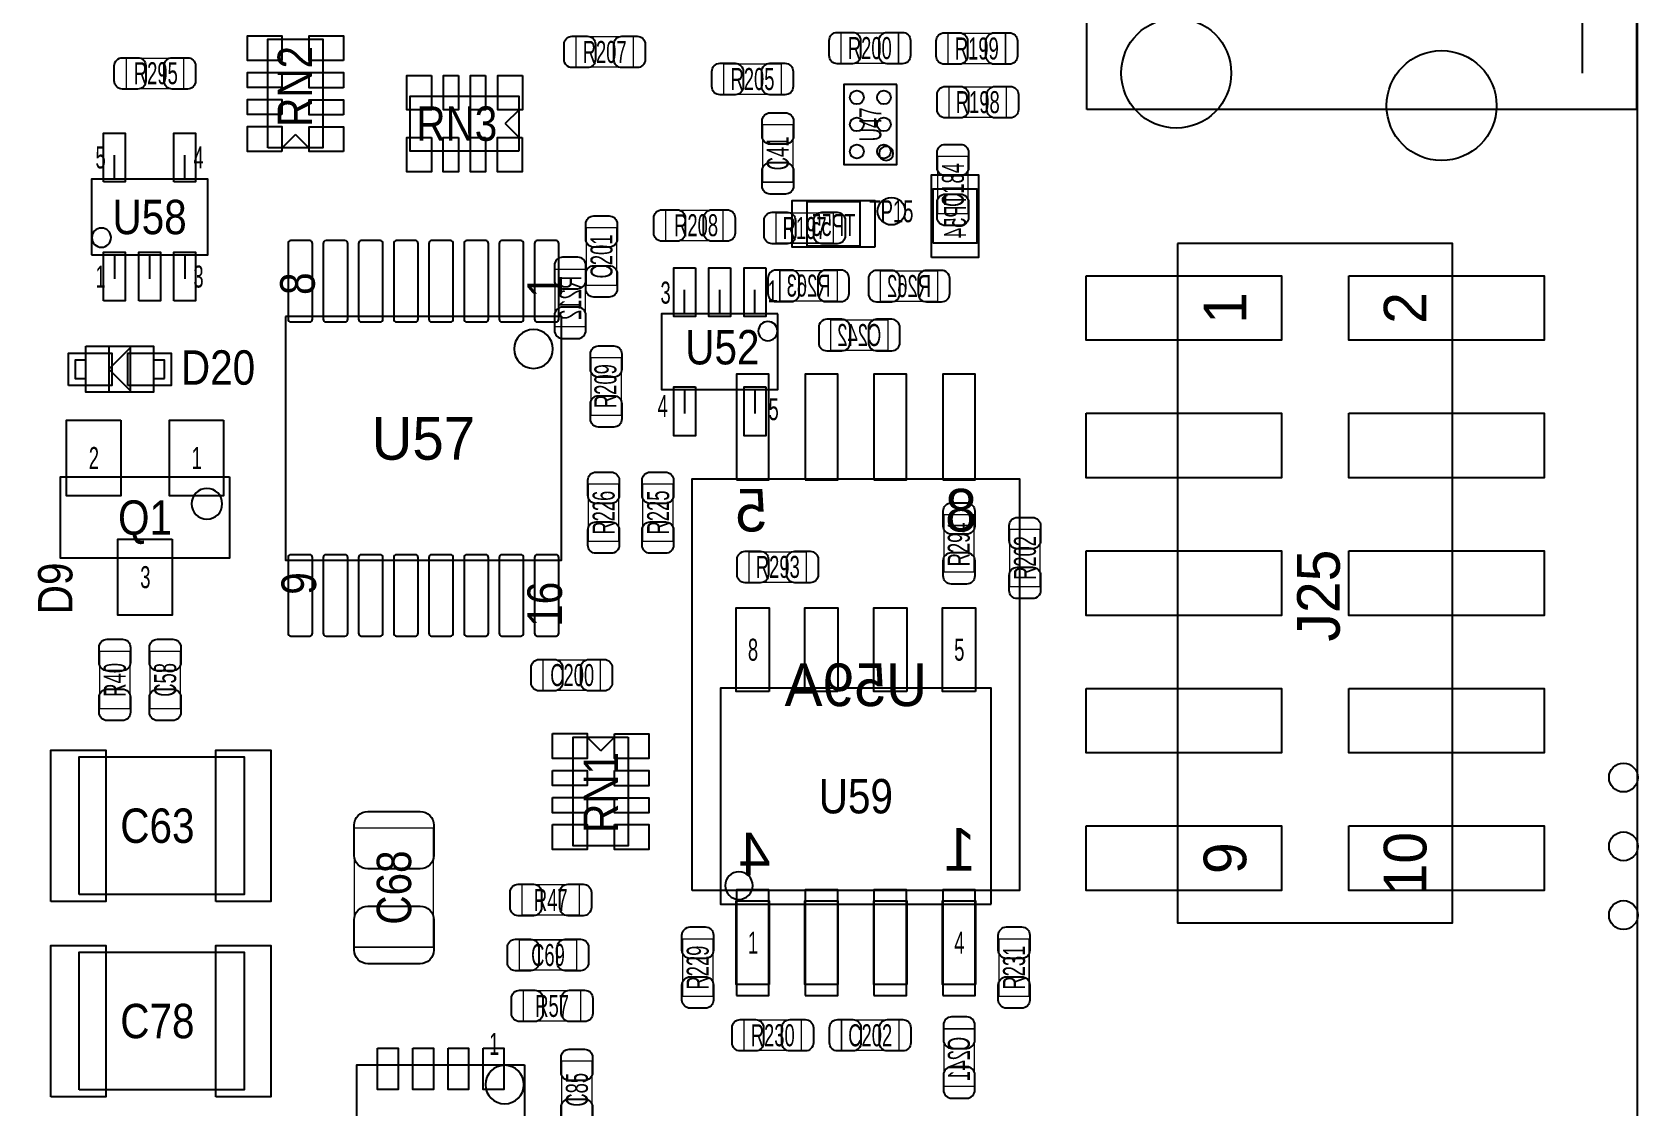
# Model space of a CAD drawing. Extents: x -31 to 174, y -12 to 124.
# Drawn here: x 120.98 to 150.63, y 45.13 to 64.97 of the extents above; entities that cross this region are included whole.
import ezdxf
from ezdxf.enums import TextEntityAlignment as Align

# ---------------------------------------------------------------- set-up
doc = ezdxf.new("R2010")
doc.units = 0
for name, color, linetype in [('BG_OUTLINE', 3, 'CONTINUOUS'), ('PG_ASSEMBLY_BOTTOM', 140, 'CONTINUOUS'), ('PG_ASSEMBLY_TOP', 140, 'CONTINUOUS'), ('PIN_BOTTOM', 2, 'CONTINUOUS'), ('PIN_TOP', 160, 'CONTINUOUS'), ('RD_ASSEMBLY_BOTTOM', 140, 'CONTINUOUS'), ('RD_ASSEMBLY_TOP', 140, 'CONTINUOUS')]:
    doc.layers.add(name, color=color, linetype=linetype)

msp = doc.modelspace()

# ---------------------------------------------------------------- linework, layer by layer
at = {"layer": 'BG_OUTLINE'}
msp.add_lwpolyline([(0, 0), (0, 46.233588), (5.526532, 46.233588, 0.413393), (6.522212, 47.232062), (6.522212, 48.731932, 0.414214), (5.522214, 49.73193), (0, 49.73193), (0, 74.98207), (5.522214, 74.98207, 0.414214), (6.522212, 75.982068), (6.522212, 77.481938, 0.413393), (5.526532, 78.480412), (0, 78.480412), (0, 89.662), (150.622, 89.662), (150.622, 0)], format="xyb", close=True, dxfattribs=at)
at = {"layer": 'PG_ASSEMBLY_BOTTOM'}
for points in [[(137.59053, 60.81141), (137.59053, 62.33541), (138.45413, 62.33541), (138.45413, 60.81141), (137.59053, 60.81141)], [(136.54024, 61.00064), (135.01624, 61.00064), (135.01624, 61.86424), (136.54024, 61.86424), (136.54024, 61.00064)], [(133.166358, 49.119028), (133.166358, 56.719216), (139.21613, 56.719216), (139.21613, 49.119028), (133.166358, 49.119028)]]:
    msp.add_lwpolyline(points, dxfattribs=at)
at = {"layer": 'PG_ASSEMBLY_BOTTOM', "const_width": 0.024892}
for points in [[(130.635502, 59.533282), (131.195318, 59.533282), (131.195318, 60.593478), (130.635502, 60.593478), (130.635502, 59.533282)], [(135.847328, 60.005722), (135.847328, 60.565538), (134.787132, 60.565538), (134.787132, 60.005722), (135.847328, 60.005722)], [(136.643872, 60.561728), (136.643872, 60.001912), (137.704068, 60.001912), (137.704068, 60.561728), (136.643872, 60.561728)], [(136.784588, 59.097672), (136.784588, 59.657488), (135.724392, 59.657488), (135.724392, 59.097672), (136.784588, 59.097672)], [(138.379708, 46.566328), (137.819892, 46.566328), (137.819892, 45.506132), (138.379708, 45.506132), (138.379708, 46.566328)]]:
    msp.add_lwpolyline(points, dxfattribs=at)
at = {"layer": 'PG_ASSEMBLY_TOP'}
for points in [[(140.458698, 63.53937), (140.458698, 79.389478), (150.608792, 79.389478), (150.608792, 63.53937)], [(121.8438, 49.0474), (121.8438, 51.5874), (124.8918, 51.5874), (124.8918, 49.0474)], [(121.8438, 45.4406), (121.8438, 47.9806), (124.8918, 47.9806), (124.8918, 45.4406)]]:
    msp.add_lwpolyline(points, close=True, dxfattribs=at)
for points in [[(149.608794, 64.214502), (149.608794, 78.714346)], [(125.33376, 62.83198), (125.33376, 64.83858), (126.34976, 64.83858), (126.34976, 62.83198), (125.33376, 62.83198)], [(129.96545, 62.77356), (127.95885, 62.77356), (127.95885, 63.78956), (129.96545, 63.78956), (129.96545, 62.77356)], [(136.948926, 64.006222), (135.968994, 64.006222), (135.968994, 62.526418), (136.948926, 62.526418), (136.948926, 64.006222)], [(129.71653, 63.28156), (129.97053, 63.53556)], [(129.71653, 63.28156), (129.97053, 63.02756)], [(125.84176, 63.0809), (125.58776, 62.8269)], [(125.84176, 63.0809), (126.09576, 62.8269)], [(122.49658, 62.2427), (122.49658, 62.6999)], [(123.79706, 62.2427), (123.79706, 62.6999)], [(122.071638, 60.856876), (124.221748, 60.856876), (124.221748, 62.256924), (122.071638, 62.256924), (122.071638, 60.856876)], [(122.49658, 60.8711), (122.49658, 60.4139)], [(123.14682, 60.8711), (123.14682, 60.4139)], [(123.79706, 60.8711), (123.79706, 60.4139)], [(142.131796, 61.07049), (142.131796, 48.52289), (147.211796, 48.52289), (147.211796, 61.07049), (142.131796, 61.07049)], [(133.02742, 59.75477), (133.02742, 60.21197)], [(133.67766, 59.75477), (133.67766, 60.21197)], [(134.3279, 59.75477), (134.3279, 60.21197)], [(125.655832, 59.719972), (125.655832, 55.220108), (130.755644, 55.220108), (130.755644, 59.719972), (125.655832, 59.719972)], [(134.752842, 59.768994), (132.602732, 59.768994), (132.602732, 58.368946), (134.752842, 58.368946), (134.752842, 59.768994)], [(121.971816, 59.170062), (123.222004, 59.170062), (123.222004, 58.320178), (121.971816, 58.320178), (121.971816, 59.170062)], [(122.796808, 59.14517), (122.397012, 58.74512), (122.796808, 58.34507), (122.796808, 59.14517)], [(122.397012, 59.14517), (122.397012, 58.34507)], [(121.971816, 58.575194), (121.971816, 58.915046), (121.771918, 58.915046), (121.771918, 58.575194), (121.971816, 58.575194)], [(123.421902, 58.575194), (123.421902, 58.915046), (123.222004, 58.915046), (123.222004, 58.575194), (123.421902, 58.575194)], [(133.02742, 58.38317), (133.02742, 57.92597)], [(134.3279, 58.38317), (134.3279, 57.92597)], [(124.623068, 56.757062), (124.623068, 55.256938), (121.502932, 55.256938), (121.502932, 56.757062), (124.623068, 56.757062)], [(138.693144, 48.86833), (138.693144, 52.85613), (133.689344, 52.85613), (133.689344, 48.86833), (138.693144, 48.86833)], [(131.98856, 51.94935), (131.98856, 49.94275), (130.97256, 49.94275), (130.97256, 51.94935), (131.98856, 51.94935)], [(131.48056, 51.70043), (131.22656, 51.95443)], [(131.48056, 51.70043), (131.73456, 51.95443)], [(130.0734, 45.904404), (130.0734, 42.805604), (126.9746, 42.805604), (126.9746, 45.904404), (130.0734, 45.904404)]]:
    msp.add_lwpolyline(points, dxfattribs=at)
at = {"layer": 'PG_ASSEMBLY_TOP', "const_width": 0.024892}
for points in [[(136.978898, 64.955928), (136.978898, 64.396112), (135.918702, 64.396112), (135.918702, 64.955928), (136.978898, 64.955928)], [(137.894822, 64.388492), (137.894822, 64.948308), (138.955018, 64.948308), (138.955018, 64.388492), (137.894822, 64.388492)], [(131.021582, 64.324992), (131.021582, 64.884808), (132.081778, 64.884808), (132.081778, 64.324992), (131.021582, 64.324992)], [(123.775978, 64.488568), (123.775978, 63.928752), (122.715782, 63.928752), (122.715782, 64.488568), (123.775978, 64.488568)], [(133.752082, 63.824612), (133.752082, 64.384428), (134.812278, 64.384428), (134.812278, 63.824612), (133.752082, 63.824612)], [(137.912602, 63.397892), (137.912602, 63.957708), (138.972798, 63.957708), (138.972798, 63.397892), (137.912602, 63.397892)], [(135.029448, 62.200282), (134.469632, 62.200282), (134.469632, 63.260478), (135.029448, 63.260478), (135.029448, 62.200282)], [(137.702798, 62.678818), (138.262614, 62.678818), (138.262614, 61.618622), (137.702798, 61.618622), (137.702798, 62.678818)], [(133.740398, 61.679328), (133.740398, 61.119512), (132.680202, 61.119512), (132.680202, 61.679328), (133.740398, 61.679328)], [(135.774938, 61.633608), (135.774938, 61.073792), (134.714742, 61.073792), (134.714742, 61.633608), (135.774938, 61.633608)], [(131.213352, 61.358018), (131.773168, 61.358018), (131.773168, 60.297822), (131.213352, 60.297822), (131.213352, 61.358018)], [(131.298442, 58.957718), (131.858258, 58.957718), (131.858258, 57.897522), (131.298442, 57.897522), (131.298442, 58.957718)], [(131.812538, 55.567072), (131.252722, 55.567072), (131.252722, 56.627268), (131.812538, 56.627268), (131.812538, 55.567072)], [(132.813298, 55.567072), (132.253482, 55.567072), (132.253482, 56.627268), (132.813298, 56.627268), (132.813298, 55.567072)], [(138.376152, 54.999382), (137.816336, 54.999382), (137.816336, 56.059578), (138.376152, 56.059578), (138.376152, 54.999382)], [(139.593828, 54.730142), (139.034012, 54.730142), (139.034012, 55.790338), (139.593828, 55.790338), (139.593828, 54.730142)], [(134.21614, 54.813962), (134.21614, 55.373778), (135.276336, 55.373778), (135.276336, 54.813962), (134.21614, 54.813962)], [(122.224292, 53.539898), (122.784108, 53.539898), (122.784108, 52.479702), (122.224292, 52.479702), (122.224292, 53.539898)], [(123.15444, 53.539898), (123.714256, 53.539898), (123.714256, 52.479702), (123.15444, 52.479702), (123.15444, 53.539898)], [(130.413252, 52.816252), (130.413252, 53.376068), (131.473448, 53.376068), (131.473448, 52.816252), (130.413252, 52.816252)], [(128.390396, 48.074326), (126.930404, 48.074326), (126.930404, 50.274474), (128.390396, 50.274474), (128.390396, 48.074326)], [(131.086098, 49.225708), (131.086098, 48.665892), (130.025902, 48.665892), (130.025902, 49.225708), (131.086098, 49.225708)], [(129.975102, 47.649892), (129.975102, 48.209708), (131.035298, 48.209708), (131.035298, 47.649892), (129.975102, 47.649892)], [(133.550152, 47.167038), (132.990336, 47.167038), (132.990336, 48.227234), (133.550152, 48.227234), (133.550152, 47.167038)], [(139.392152, 47.167038), (138.832336, 47.167038), (138.832336, 48.227234), (139.392152, 48.227234), (139.392152, 47.167038)], [(130.051302, 46.710092), (130.051302, 47.269908), (131.111498, 47.269908), (131.111498, 46.710092), (130.051302, 46.710092)], [(135.18642, 46.727618), (135.18642, 46.167802), (134.126224, 46.167802), (134.126224, 46.727618), (135.18642, 46.727618)], [(135.926068, 46.167294), (135.926068, 46.72711), (136.986264, 46.72711), (136.986264, 46.167294), (135.926068, 46.167294)], [(130.758692, 45.970698), (131.318508, 45.970698), (131.318508, 44.910502), (130.758692, 44.910502), (130.758692, 45.970698)]]:
    msp.add_lwpolyline(points, dxfattribs=at)
at = {"layer": 'PG_ASSEMBLY_TOP'}
for points in [[(136.882124, 62.73038, 1), (136.619996, 62.73038, 1)], [(124.489972, 56.261, 1), (123.922028, 56.261, 1)]]:
    msp.add_lwpolyline(points, format="xyb", close=True, dxfattribs=at)
for points in [[(122.43562, 61.1759, 1), (122.08002, 61.1759, 1), (122.43562, 61.1759)], [(134.74446, 59.44997, 1), (134.38886, 59.44997, 1), (134.74446, 59.44997)], [(130.596894, 59.12104, 1), (129.878582, 59.12104, 1), (130.596894, 59.12104)], [(134.286244, 49.21123, 1), (133.778244, 49.21123, 1), (134.286244, 49.21123)], [(130.0607, 45.53712, 1), (129.3495, 45.53712, 1), (130.0607, 45.53712)]]:
    msp.add_lwpolyline(points, format="xyb", dxfattribs=at)
at = {"layer": 'PIN_BOTTOM'}
for points in [[(137.61593, 61.07811), (138.42873, 61.07811), (138.42873, 62.06871), (137.61593, 62.06871)], [(136.27354, 61.02604), (136.27354, 61.83884), (135.28294, 61.83884), (135.28294, 61.02604)], [(133.98627, 56.706135), (134.586218, 56.706135), (134.586218, 58.656093), (133.98627, 58.656093)], [(135.25627, 56.706135), (135.856218, 56.706135), (135.856218, 58.656093), (135.25627, 58.656093)], [(136.52627, 56.706135), (137.126218, 56.706135), (137.126218, 58.656093), (136.52627, 58.656093)], [(137.79627, 56.706135), (138.396218, 56.706135), (138.396218, 58.656093), (137.79627, 58.656093)], [(133.98627, 47.182151), (134.586218, 47.182151), (134.586218, 49.132109), (133.98627, 49.132109)], [(135.25627, 47.182151), (135.856218, 47.182151), (135.856218, 49.132109), (135.25627, 49.132109)], [(136.52627, 47.182151), (137.126218, 47.182151), (137.126218, 49.132109), (136.52627, 49.132109)], [(137.79627, 47.182151), (138.396218, 47.182151), (138.396218, 49.132109), (137.79627, 49.132109)]]:
    msp.add_lwpolyline(points, close=True, dxfattribs=at)
for points in [[(130.625342, 60.663328), (130.625342, 60.38342, 0.414846), (130.775456, 60.233306), (131.055364, 60.233306, 0.414846), (131.205478, 60.38342), (131.205478, 60.663328, 0.414846), (131.055364, 60.813442), (130.775456, 60.813442, 0.414846)], [(134.717282, 59.995562), (134.99719, 59.995562, 0.414846), (135.147304, 60.145676), (135.147304, 60.425584, 0.414846), (134.99719, 60.575698), (134.717282, 60.575698, 0.414846), (134.567168, 60.425584), (134.567168, 60.145676, 0.414846)], [(135.917178, 60.575698), (135.63727, 60.575698, 0.414846), (135.487156, 60.425584), (135.487156, 60.145676, 0.414846), (135.63727, 59.995562), (135.917178, 59.995562, 0.414846), (136.067292, 60.145676), (136.067292, 60.425584, 0.414846)], [(136.574022, 59.991752), (136.85393, 59.991752, 0.414846), (137.004044, 60.141866), (137.004044, 60.421774, 0.414846), (136.85393, 60.571888), (136.574022, 60.571888, 0.414846), (136.423908, 60.421774), (136.423908, 60.141866, 0.414846)], [(137.773918, 60.571888), (137.49401, 60.571888, 0.414846), (137.343896, 60.421774), (137.343896, 60.141866, 0.414846), (137.49401, 59.991752), (137.773918, 59.991752, 0.414846), (137.924032, 60.141866), (137.924032, 60.421774, 0.414846)], [(131.205478, 59.463432), (131.205478, 59.74334, 0.414846), (131.055364, 59.893454), (130.775456, 59.893454, 0.414846), (130.625342, 59.74334), (130.625342, 59.463432, 0.414846), (130.775456, 59.313318), (131.055364, 59.313318, 0.414846)], [(135.654542, 59.087512), (135.93445, 59.087512, 0.414846), (136.084564, 59.237626), (136.084564, 59.517534, 0.414846), (135.93445, 59.667648), (135.654542, 59.667648, 0.414846), (135.504428, 59.517534), (135.504428, 59.237626, 0.414846)], [(136.854438, 59.667648), (136.57453, 59.667648, 0.414846), (136.424416, 59.517534), (136.424416, 59.237626, 0.414846), (136.57453, 59.087512), (136.854438, 59.087512, 0.414846), (137.004552, 59.237626), (137.004552, 59.517534, 0.414846)], [(137.809732, 46.636178), (137.809732, 46.35627, 0.414846), (137.959846, 46.206156), (138.239754, 46.206156, 0.414846), (138.389868, 46.35627), (138.389868, 46.636178, 0.414846), (138.239754, 46.786292), (137.959846, 46.786292, 0.414846)], [(138.389868, 45.436282), (138.389868, 45.71619, 0.414846), (138.239754, 45.866304), (137.959846, 45.866304, 0.414846), (137.809732, 45.71619), (137.809732, 45.436282, 0.414846), (137.959846, 45.286168), (138.239754, 45.286168, 0.414846)]]:
    msp.add_lwpolyline(points, format="xyb", close=True, dxfattribs=at)
for centre, radius in [((142.108682, 64.214502), 1.016), ((147.00885, 63.6143), 1.016), ((150.368, 51.2064), 0.2667), ((150.368, 49.9364), 0.2667), ((150.368, 48.6664), 0.2667)]:
    msp.add_circle(centre, radius, dxfattribs=at)
at = {"layer": 'PIN_TOP'}
for points in [[(135.848852, 64.966088), (136.12876, 64.966088, -0.414846), (136.278874, 64.815974), (136.278874, 64.536066, -0.414846), (136.12876, 64.385952), (135.848852, 64.385952, -0.414846), (135.698738, 64.536066), (135.698738, 64.815974, -0.414846)], [(137.048748, 64.385952), (136.76884, 64.385952, -0.414846), (136.618726, 64.536066), (136.618726, 64.815974, -0.414846), (136.76884, 64.966088), (137.048748, 64.966088, -0.414846), (137.198862, 64.815974), (137.198862, 64.536066, -0.414846)], [(137.824972, 64.958468), (138.10488, 64.958468, -0.414846), (138.254994, 64.808354), (138.254994, 64.528446, -0.414846), (138.10488, 64.378332), (137.824972, 64.378332, -0.414846), (137.674858, 64.528446), (137.674858, 64.808354, -0.414846)], [(139.024868, 64.378332), (138.74496, 64.378332, -0.414846), (138.594846, 64.528446), (138.594846, 64.808354, -0.414846), (138.74496, 64.958468), (139.024868, 64.958468, -0.414846), (139.174982, 64.808354), (139.174982, 64.528446, -0.414846)], [(130.951732, 64.894968), (131.23164, 64.894968, -0.414846), (131.381754, 64.744854), (131.381754, 64.464946, -0.414846), (131.23164, 64.314832), (130.951732, 64.314832, -0.414846), (130.801618, 64.464946), (130.801618, 64.744854, -0.414846)], [(132.151628, 64.314832), (131.87172, 64.314832, -0.414846), (131.721606, 64.464946), (131.721606, 64.744854, -0.414846), (131.87172, 64.894968), (132.151628, 64.894968, -0.414846), (132.301742, 64.744854), (132.301742, 64.464946, -0.414846)], [(122.645932, 64.498728), (122.92584, 64.498728, -0.414846), (123.075954, 64.348614), (123.075954, 64.068706, -0.414846), (122.92584, 63.918592), (122.645932, 63.918592, -0.414846), (122.495818, 64.068706), (122.495818, 64.348614, -0.414846)], [(123.845828, 63.918592), (123.56592, 63.918592, -0.414846), (123.415806, 64.068706), (123.415806, 64.348614, -0.414846), (123.56592, 64.498728), (123.845828, 64.498728, -0.414846), (123.995942, 64.348614), (123.995942, 64.068706, -0.414846)], [(133.682232, 64.394588), (133.96214, 64.394588, -0.414846), (134.112254, 64.244474), (134.112254, 63.964566, -0.414846), (133.96214, 63.814452), (133.682232, 63.814452, -0.414846), (133.532118, 63.964566), (133.532118, 64.244474, -0.414846)], [(134.882128, 63.814452), (134.60222, 63.814452, -0.414846), (134.452106, 63.964566), (134.452106, 64.244474, -0.414846), (134.60222, 64.394588), (134.882128, 64.394588, -0.414846), (135.032242, 64.244474), (135.032242, 63.964566, -0.414846)], [(137.842752, 63.967868), (138.12266, 63.967868, -0.414846), (138.272774, 63.817754), (138.272774, 63.537846, -0.414846), (138.12266, 63.387732), (137.842752, 63.387732, -0.414846), (137.692638, 63.537846), (137.692638, 63.817754, -0.414846)], [(139.042648, 63.387732), (138.76274, 63.387732, -0.414846), (138.612626, 63.537846), (138.612626, 63.817754, -0.414846), (138.76274, 63.967868), (139.042648, 63.967868, -0.414846), (139.192762, 63.817754), (139.192762, 63.537846, -0.414846)], [(135.039608, 63.330328), (135.039608, 63.05042, -0.414846), (134.889494, 62.900306), (134.609586, 62.900306, -0.414846), (134.459472, 63.05042), (134.459472, 63.330328, -0.414846), (134.609586, 63.480442), (134.889494, 63.480442, -0.414846)], [(138.272774, 62.748668), (138.272774, 62.46876, -0.414846), (138.12266, 62.318646), (137.842752, 62.318646, -0.414846), (137.692638, 62.46876), (137.692638, 62.748668, -0.414846), (137.842752, 62.898782), (138.12266, 62.898782, -0.414846)], [(134.459472, 62.130432), (134.459472, 62.41034, -0.414846), (134.609586, 62.560454), (134.889494, 62.560454, -0.414846), (135.039608, 62.41034), (135.039608, 62.130432, -0.414846), (134.889494, 61.980318), (134.609586, 61.980318, -0.414846)], [(132.610352, 61.689488), (132.89026, 61.689488, -0.414846), (133.040374, 61.539374), (133.040374, 61.259466, -0.414846), (132.89026, 61.109352), (132.610352, 61.109352, -0.414846), (132.460238, 61.259466), (132.460238, 61.539374, -0.414846)], [(133.810248, 61.109352), (133.53034, 61.109352, -0.414846), (133.380226, 61.259466), (133.380226, 61.539374, -0.414846), (133.53034, 61.689488), (133.810248, 61.689488, -0.414846), (133.960362, 61.539374), (133.960362, 61.259466, -0.414846)], [(137.692638, 61.548772), (137.692638, 61.82868, -0.414846), (137.842752, 61.978794), (138.12266, 61.978794, -0.414846), (138.272774, 61.82868), (138.272774, 61.548772, -0.414846), (138.12266, 61.398658), (137.842752, 61.398658, -0.414846)], [(131.783328, 61.427868), (131.783328, 61.14796, -0.414846), (131.633214, 60.997846), (131.353306, 60.997846, -0.414846), (131.203192, 61.14796), (131.203192, 61.427868, -0.414846), (131.353306, 61.577982), (131.633214, 61.577982, -0.414846)], [(134.644892, 61.643768), (134.9248, 61.643768, -0.414846), (135.074914, 61.493654), (135.074914, 61.213746, -0.414846), (134.9248, 61.063632), (134.644892, 61.063632, -0.414846), (134.494778, 61.213746), (134.494778, 61.493654, -0.414846)], [(135.844788, 61.063632), (135.56488, 61.063632, -0.414846), (135.414766, 61.213746), (135.414766, 61.493654, -0.414846), (135.56488, 61.643768), (135.844788, 61.643768, -0.414846), (135.994902, 61.493654), (135.994902, 61.213746, -0.414846)], [(125.705616, 61.069982), (125.705616, 59.669934, 0.414245), (125.755654, 59.619896), (126.105666, 59.619896, 0.414245), (126.155704, 59.669934), (126.155704, 61.069982, 0.414245), (126.105666, 61.12002), (125.755654, 61.12002, 0.414245)], [(126.355602, 61.069982), (126.355602, 59.669934, 0.414245), (126.40564, 59.619896), (126.755652, 59.619896, 0.414245), (126.80569, 59.669934), (126.80569, 61.069982, 0.414245), (126.755652, 61.12002), (126.40564, 61.12002, 0.414245)], [(127.005588, 61.069982), (127.005588, 59.669934, 0.414245), (127.055626, 59.619896), (127.405638, 59.619896, 0.414245), (127.455676, 59.669934), (127.455676, 61.069982, 0.414245), (127.405638, 61.12002), (127.055626, 61.12002, 0.414245)], [(127.655574, 61.069982), (127.655574, 59.669934, 0.414245), (127.705612, 59.619896), (128.055624, 59.619896, 0.414245), (128.105662, 59.669934), (128.105662, 61.069982, 0.414245), (128.055624, 61.12002), (127.705612, 61.12002, 0.414245)], [(128.305814, 61.069982), (128.305814, 59.669934, 0.414245), (128.355852, 59.619896), (128.705864, 59.619896, 0.414245), (128.755902, 59.669934), (128.755902, 61.069982, 0.414245), (128.705864, 61.12002), (128.355852, 61.12002, 0.414245)], [(128.9558, 61.069982), (128.9558, 59.669934, 0.414245), (129.005838, 59.619896), (129.35585, 59.619896, 0.414245), (129.405888, 59.669934), (129.405888, 61.069982, 0.414245), (129.35585, 61.12002), (129.005838, 61.12002, 0.414245)], [(129.605786, 61.069982), (129.605786, 59.669934, 0.414245), (129.655824, 59.619896), (130.005836, 59.619896, 0.414245), (130.055874, 59.669934), (130.055874, 61.069982, 0.414245), (130.005836, 61.12002), (129.655824, 61.12002, 0.414245)], [(130.255772, 61.069982), (130.255772, 59.669934, 0.414245), (130.30581, 59.619896), (130.655822, 59.619896, 0.414245), (130.70586, 59.669934), (130.70586, 61.069982, 0.414245), (130.655822, 61.12002), (130.30581, 61.12002, 0.414245)], [(131.203192, 60.227972), (131.203192, 60.50788, -0.414846), (131.353306, 60.657994), (131.633214, 60.657994, -0.414846), (131.783328, 60.50788), (131.783328, 60.227972, -0.414846), (131.633214, 60.077858), (131.353306, 60.077858, -0.414846)], [(131.868418, 59.027568), (131.868418, 58.74766, -0.414846), (131.718304, 58.597546), (131.438396, 58.597546, -0.414846), (131.288282, 58.74766), (131.288282, 59.027568, -0.414846), (131.438396, 59.177682), (131.718304, 59.177682, -0.414846)], [(131.288282, 57.827672), (131.288282, 58.10758, -0.414846), (131.438396, 58.257694), (131.718304, 58.257694, -0.414846), (131.868418, 58.10758), (131.868418, 57.827672, -0.414846), (131.718304, 57.677558), (131.438396, 57.677558, -0.414846)], [(131.822698, 56.697118), (131.822698, 56.41721, -0.414846), (131.672584, 56.267096), (131.392676, 56.267096, -0.414846), (131.242562, 56.41721), (131.242562, 56.697118, -0.414846), (131.392676, 56.847232), (131.672584, 56.847232, -0.414846)], [(132.823458, 56.697118), (132.823458, 56.41721, -0.414846), (132.673344, 56.267096), (132.393436, 56.267096, -0.414846), (132.243322, 56.41721), (132.243322, 56.697118, -0.414846), (132.393436, 56.847232), (132.673344, 56.847232, -0.414846)], [(138.386312, 56.129428), (138.386312, 55.84952, -0.414846), (138.236198, 55.699406), (137.95629, 55.699406, -0.414846), (137.806176, 55.84952), (137.806176, 56.129428, -0.414846), (137.95629, 56.279542), (138.236198, 56.279542, -0.414846)], [(131.242562, 55.497222), (131.242562, 55.77713, -0.414846), (131.392676, 55.927244), (131.672584, 55.927244, -0.414846), (131.822698, 55.77713), (131.822698, 55.497222, -0.414846), (131.672584, 55.347108), (131.392676, 55.347108, -0.414846)], [(132.243322, 55.497222), (132.243322, 55.77713, -0.414846), (132.393436, 55.927244), (132.673344, 55.927244, -0.414846), (132.823458, 55.77713), (132.823458, 55.497222, -0.414846), (132.673344, 55.347108), (132.393436, 55.347108, -0.414846)], [(139.603988, 55.860188), (139.603988, 55.58028, -0.414846), (139.453874, 55.430166), (139.173966, 55.430166, -0.414846), (139.023852, 55.58028), (139.023852, 55.860188, -0.414846), (139.173966, 56.010302), (139.453874, 56.010302, -0.414846)], [(125.705616, 55.270146), (125.705616, 53.870098, 0.414245), (125.755654, 53.82006), (126.105666, 53.82006, 0.414245), (126.155704, 53.870098), (126.155704, 55.270146, 0.414245), (126.105666, 55.320184), (125.755654, 55.320184, 0.414245)], [(126.355602, 55.270146), (126.355602, 53.870098, 0.414245), (126.40564, 53.82006), (126.755652, 53.82006, 0.414245), (126.80569, 53.870098), (126.80569, 55.270146, 0.414245), (126.755652, 55.320184), (126.40564, 55.320184, 0.414245)], [(127.005588, 55.270146), (127.005588, 53.870098, 0.414245), (127.055626, 53.82006), (127.405638, 53.82006, 0.414245), (127.455676, 53.870098), (127.455676, 55.270146, 0.414245), (127.405638, 55.320184), (127.055626, 55.320184, 0.414245)], [(127.655574, 55.270146), (127.655574, 53.870098, 0.414245), (127.705612, 53.82006), (128.055624, 53.82006, 0.414245), (128.105662, 53.870098), (128.105662, 55.270146, 0.414245), (128.055624, 55.320184), (127.705612, 55.320184, 0.414245)], [(128.305814, 55.270146), (128.305814, 53.870098, 0.414245), (128.355852, 53.82006), (128.705864, 53.82006, 0.414245), (128.755902, 53.870098), (128.755902, 55.270146, 0.414245), (128.705864, 55.320184), (128.355852, 55.320184, 0.414245)], [(128.9558, 55.270146), (128.9558, 53.870098, 0.414245), (129.005838, 53.82006), (129.35585, 53.82006, 0.414245), (129.405888, 53.870098), (129.405888, 55.270146, 0.414245), (129.35585, 55.320184), (129.005838, 55.320184, 0.414245)], [(129.605786, 55.270146), (129.605786, 53.870098, 0.414245), (129.655824, 53.82006), (130.005836, 53.82006, 0.414245), (130.055874, 53.870098), (130.055874, 55.270146, 0.414245), (130.005836, 55.320184), (129.655824, 55.320184, 0.414245)], [(130.255772, 55.270146), (130.255772, 53.870098, 0.414245), (130.30581, 53.82006), (130.655822, 53.82006, 0.414245), (130.70586, 53.870098), (130.70586, 55.270146, 0.414245), (130.655822, 55.320184), (130.30581, 55.320184, 0.414245)], [(134.14629, 55.383938), (134.426198, 55.383938, -0.414846), (134.576312, 55.233824), (134.576312, 54.953916, -0.414846), (134.426198, 54.803802), (134.14629, 54.803802, -0.414846), (133.996176, 54.953916), (133.996176, 55.233824, -0.414846)], [(135.346186, 54.803802), (135.066278, 54.803802, -0.414846), (134.916164, 54.953916), (134.916164, 55.233824, -0.414846), (135.066278, 55.383938), (135.346186, 55.383938, -0.414846), (135.4963, 55.233824), (135.4963, 54.953916, -0.414846)], [(137.806176, 54.929532), (137.806176, 55.20944, -0.414846), (137.95629, 55.359554), (138.236198, 55.359554, -0.414846), (138.386312, 55.20944), (138.386312, 54.929532, -0.414846), (138.236198, 54.779418), (137.95629, 54.779418, -0.414846)], [(139.023852, 54.660292), (139.023852, 54.9402, -0.414846), (139.173966, 55.090314), (139.453874, 55.090314, -0.414846), (139.603988, 54.9402), (139.603988, 54.660292, -0.414846), (139.453874, 54.510178), (139.173966, 54.510178, -0.414846)], [(122.794268, 53.609748), (122.794268, 53.32984, -0.414846), (122.644154, 53.179726), (122.364246, 53.179726, -0.414846), (122.214132, 53.32984), (122.214132, 53.609748, -0.414846), (122.364246, 53.759862), (122.644154, 53.759862, -0.414846)], [(123.724416, 53.609748), (123.724416, 53.32984, -0.414846), (123.574302, 53.179726), (123.294394, 53.179726, -0.414846), (123.14428, 53.32984), (123.14428, 53.609748, -0.414846), (123.294394, 53.759862), (123.574302, 53.759862, -0.414846)], [(130.343402, 53.386228), (130.62331, 53.386228, -0.414846), (130.773424, 53.236114), (130.773424, 52.956206, -0.414846), (130.62331, 52.806092), (130.343402, 52.806092, -0.414846), (130.193288, 52.956206), (130.193288, 53.236114, -0.414846)], [(131.543298, 52.806092), (131.26339, 52.806092, -0.414846), (131.113276, 52.956206), (131.113276, 53.236114, -0.414846), (131.26339, 53.386228), (131.543298, 53.386228, -0.414846), (131.693412, 53.236114), (131.693412, 52.956206, -0.414846)], [(122.214132, 52.409852), (122.214132, 52.68976, -0.414846), (122.364246, 52.839874), (122.644154, 52.839874, -0.414846), (122.794268, 52.68976), (122.794268, 52.409852, -0.414846), (122.644154, 52.259738), (122.364246, 52.259738, -0.414846)], [(123.14428, 52.409852), (123.14428, 52.68976, -0.414846), (123.294394, 52.839874), (123.574302, 52.839874, -0.414846), (123.724416, 52.68976), (123.724416, 52.409852, -0.414846), (123.574302, 52.259738), (123.294394, 52.259738, -0.414846)], [(128.395476, 50.329338), (128.395476, 49.769522, -0.414709), (128.145286, 49.519332), (127.175514, 49.519332, -0.414709), (126.925324, 49.769522), (126.925324, 50.329338, -0.414709), (127.175514, 50.579528), (128.145286, 50.579528, -0.414709)], [(129.956052, 49.235868), (130.23596, 49.235868, -0.414846), (130.386074, 49.085754), (130.386074, 48.805846, -0.414846), (130.23596, 48.655732), (129.956052, 48.655732, -0.414846), (129.805938, 48.805846), (129.805938, 49.085754, -0.414846)], [(131.155948, 48.655732), (130.87604, 48.655732, -0.414846), (130.725926, 48.805846), (130.725926, 49.085754, -0.414846), (130.87604, 49.235868), (131.155948, 49.235868, -0.414846), (131.306062, 49.085754), (131.306062, 48.805846, -0.414846)], [(126.925324, 48.019462), (126.925324, 48.579278, -0.414709), (127.175514, 48.829468), (128.145286, 48.829468, -0.414709), (128.395476, 48.579278), (128.395476, 48.019462, -0.414709), (128.145286, 47.769272), (127.175514, 47.769272, -0.414709)], [(133.560312, 48.297084), (133.560312, 48.017176, -0.414846), (133.410198, 47.867062), (133.13029, 47.867062, -0.414846), (132.980176, 48.017176), (132.980176, 48.297084, -0.414846), (133.13029, 48.447198), (133.410198, 48.447198, -0.414846)], [(139.402312, 48.297084), (139.402312, 48.017176, -0.414846), (139.252198, 47.867062), (138.97229, 47.867062, -0.414846), (138.822176, 48.017176), (138.822176, 48.297084, -0.414846), (138.97229, 48.447198), (139.252198, 48.447198, -0.414846)], [(129.905252, 48.219868), (130.18516, 48.219868, -0.414846), (130.335274, 48.069754), (130.335274, 47.789846, -0.414846), (130.18516, 47.639732), (129.905252, 47.639732, -0.414846), (129.755138, 47.789846), (129.755138, 48.069754, -0.414846)], [(131.105148, 47.639732), (130.82524, 47.639732, -0.414846), (130.675126, 47.789846), (130.675126, 48.069754, -0.414846), (130.82524, 48.219868), (131.105148, 48.219868, -0.414846), (131.255262, 48.069754), (131.255262, 47.789846, -0.414846)], [(132.980176, 47.097188), (132.980176, 47.377096, -0.414846), (133.13029, 47.52721), (133.410198, 47.52721, -0.414846), (133.560312, 47.377096), (133.560312, 47.097188, -0.414846), (133.410198, 46.947074), (133.13029, 46.947074, -0.414846)], [(138.822176, 47.097188), (138.822176, 47.377096, -0.414846), (138.97229, 47.52721), (139.252198, 47.52721, -0.414846), (139.402312, 47.377096), (139.402312, 47.097188, -0.414846), (139.252198, 46.947074), (138.97229, 46.947074, -0.414846)], [(129.981452, 47.280068), (130.26136, 47.280068, -0.414846), (130.411474, 47.129954), (130.411474, 46.850046, -0.414846), (130.26136, 46.699932), (129.981452, 46.699932, -0.414846), (129.831338, 46.850046), (129.831338, 47.129954, -0.414846)], [(131.181348, 46.699932), (130.90144, 46.699932, -0.414846), (130.751326, 46.850046), (130.751326, 47.129954, -0.414846), (130.90144, 47.280068), (131.181348, 47.280068, -0.414846), (131.331462, 47.129954), (131.331462, 46.850046, -0.414846)], [(134.056374, 46.737778), (134.336282, 46.737778, -0.414846), (134.486396, 46.587664), (134.486396, 46.307756, -0.414846), (134.336282, 46.157642), (134.056374, 46.157642, -0.414846), (133.90626, 46.307756), (133.90626, 46.587664, -0.414846)], [(135.25627, 46.157642), (134.976362, 46.157642, -0.414846), (134.826248, 46.307756), (134.826248, 46.587664, -0.414846), (134.976362, 46.737778), (135.25627, 46.737778, -0.414846), (135.406384, 46.587664), (135.406384, 46.307756, -0.414846)], [(135.856218, 46.73727), (136.136126, 46.73727, -0.414846), (136.28624, 46.587156), (136.28624, 46.307248, -0.414846), (136.136126, 46.157134), (135.856218, 46.157134, -0.414846), (135.706104, 46.307248), (135.706104, 46.587156, -0.414846)], [(137.056114, 46.157134), (136.776206, 46.157134, -0.414846), (136.626092, 46.307248), (136.626092, 46.587156, -0.414846), (136.776206, 46.73727), (137.056114, 46.73727, -0.414846), (137.206228, 46.587156), (137.206228, 46.307248, -0.414846)], [(131.328668, 46.040548), (131.328668, 45.76064, -0.414846), (131.178554, 45.610526), (130.898646, 45.610526, -0.414846), (130.748532, 45.76064), (130.748532, 46.040548, -0.414846), (130.898646, 46.190662), (131.178554, 46.190662, -0.414846)], [(130.748532, 44.840652), (130.748532, 45.12056, -0.414846), (130.898646, 45.270674), (131.178554, 45.270674, -0.414846), (131.328668, 45.12056), (131.328668, 44.840652, -0.414846), (131.178554, 44.690538), (130.898646, 44.690538, -0.414846)]]:
    msp.add_lwpolyline(points, format="xyb", close=True, dxfattribs=at)
for points in [[(125.58776, 64.44488), (124.95276, 64.44488), (124.95276, 64.90208), (125.58776, 64.90208)], [(126.73076, 64.44488), (126.09576, 64.44488), (126.09576, 64.90208), (126.73076, 64.90208)], [(125.58776, 63.94704), (124.95276, 63.94704), (124.95276, 64.22644), (125.58776, 64.22644)], [(126.73076, 63.9445), (126.09576, 63.9445), (126.09576, 64.2239), (126.73076, 64.2239)], [(128.35255, 64.17056), (128.35255, 63.53556), (127.89535, 63.53556), (127.89535, 64.17056)], [(128.85293, 64.17056), (128.85293, 63.53556), (128.57353, 63.53556), (128.57353, 64.17056)], [(129.35331, 64.17056), (129.35331, 63.53556), (129.07391, 63.53556), (129.07391, 64.17056)], [(130.03403, 64.17056), (130.03403, 63.53556), (129.57683, 63.53556), (129.57683, 64.17056)], [(125.58776, 63.44666), (124.95276, 63.44666), (124.95276, 63.72606), (125.58776, 63.72606)], [(126.73076, 63.44412), (126.09576, 63.44412), (126.09576, 63.72352), (126.73076, 63.72352)], [(125.58776, 62.76848), (124.95276, 62.76848), (124.95276, 63.22568), (125.58776, 63.22568)], [(126.73076, 62.7634), (126.09576, 62.7634), (126.09576, 63.2206), (126.73076, 63.2206)], [(122.296428, 62.206632), (122.296428, 63.106554), (122.696478, 63.106554), (122.696478, 62.206632)], [(123.596908, 62.206632), (123.596908, 63.106554), (123.996958, 63.106554), (123.996958, 62.206632)], [(128.35255, 63.02756), (128.35255, 62.39256), (127.89535, 62.39256), (127.89535, 63.02756)], [(128.85039, 63.02756), (128.85039, 62.39256), (128.57099, 62.39256), (128.57099, 63.02756)], [(129.35077, 63.02756), (129.35077, 62.39256), (129.07137, 62.39256), (129.07137, 63.02756)], [(130.02895, 63.02756), (130.02895, 62.39256), (129.57175, 62.39256), (129.57175, 63.02756)], [(122.296428, 60.006992), (122.296428, 60.906914), (122.696478, 60.906914), (122.696478, 60.006992)], [(122.946668, 60.006992), (122.946668, 60.906914), (123.346718, 60.906914), (123.346718, 60.006992)], [(123.596908, 60.006992), (123.596908, 60.906914), (123.996958, 60.906914), (123.996958, 60.006992)], [(133.227445, 60.618751), (133.227445, 59.718829), (132.827395, 59.718829), (132.827395, 60.618751)], [(133.877685, 60.618751), (133.877685, 59.718829), (133.477635, 59.718829), (133.477635, 60.618751)], [(134.527925, 60.618751), (134.527925, 59.718829), (134.127875, 59.718829), (134.127875, 60.618751)], [(140.442696, 60.47359), (144.049496, 60.47359), (144.049496, 59.27979), (140.442696, 59.27979)], [(145.294096, 60.47359), (148.900896, 60.47359), (148.900896, 59.27979), (145.294096, 59.27979)], [(121.64695, 58.445146), (121.64695, 59.045094), (122.44705, 59.045094), (122.44705, 58.445146)], [(122.74677, 58.445146), (122.74677, 59.045094), (123.54687, 59.045094), (123.54687, 58.445146)], [(133.227445, 58.419111), (133.227445, 57.519189), (132.827395, 57.519189), (132.827395, 58.419111)], [(134.527925, 58.419111), (134.527925, 57.519189), (134.127875, 57.519189), (134.127875, 58.419111)], [(140.442696, 57.93359), (144.049496, 57.93359), (144.049496, 56.73979), (140.442696, 56.73979)], [(145.294096, 57.93359), (148.900896, 57.93359), (148.900896, 56.73979), (145.294096, 56.73979)], [(122.613039, 57.807098), (122.613039, 56.40705), (121.613041, 56.40705), (121.613041, 57.807098)], [(124.512959, 57.807098), (124.512959, 56.40705), (123.512961, 56.40705), (123.512961, 57.807098)], [(123.562999, 55.60695), (123.562999, 54.206902), (122.563001, 54.206902), (122.563001, 55.60695)], [(140.442696, 55.39359), (144.049496, 55.39359), (144.049496, 54.19979), (140.442696, 54.19979)], [(145.294096, 55.39359), (148.900896, 55.39359), (148.900896, 54.19979), (145.294096, 54.19979)], [(134.591044, 52.79263), (133.981444, 52.79263), (133.981444, 54.34203), (134.591044, 54.34203)], [(135.861044, 52.79263), (135.251444, 52.79263), (135.251444, 54.34203), (135.861044, 54.34203)], [(137.131044, 52.79263), (136.521444, 52.79263), (136.521444, 54.34203), (137.131044, 54.34203)], [(138.401044, 52.79263), (137.791444, 52.79263), (137.791444, 54.34203), (138.401044, 54.34203)], [(140.442696, 52.85359), (144.049496, 52.85359), (144.049496, 51.65979), (140.442696, 51.65979)], [(145.294096, 52.85359), (148.900896, 52.85359), (148.900896, 51.65979), (145.294096, 51.65979)], [(130.59156, 52.01793), (131.22656, 52.01793), (131.22656, 51.56073), (130.59156, 51.56073)], [(131.73456, 52.01285), (132.36956, 52.01285), (132.36956, 51.55565), (131.73456, 51.55565)], [(121.3231, 48.9204), (121.3231, 51.7144), (122.3391, 51.7144), (122.3391, 48.9204)], [(124.3711, 48.9204), (124.3711, 51.7144), (125.3871, 51.7144), (125.3871, 48.9204)], [(130.59156, 51.33721), (131.22656, 51.33721), (131.22656, 51.05781), (130.59156, 51.05781)], [(131.73456, 51.33467), (132.36956, 51.33467), (132.36956, 51.05527), (131.73456, 51.05527)], [(130.59156, 50.83683), (131.22656, 50.83683), (131.22656, 50.55743), (130.59156, 50.55743)], [(131.73456, 50.83429), (132.36956, 50.83429), (132.36956, 50.55489), (131.73456, 50.55489)], [(130.59156, 50.33645), (131.22656, 50.33645), (131.22656, 49.87925), (130.59156, 49.87925)], [(131.73456, 50.33645), (132.36956, 50.33645), (132.36956, 49.87925), (131.73456, 49.87925)], [(140.442696, 50.31359), (144.049496, 50.31359), (144.049496, 49.11979), (140.442696, 49.11979)], [(145.294096, 50.31359), (148.900896, 50.31359), (148.900896, 49.11979), (145.294096, 49.11979)], [(134.591044, 47.38243), (133.981444, 47.38243), (133.981444, 48.93183), (134.591044, 48.93183)], [(135.861044, 47.38243), (135.251444, 47.38243), (135.251444, 48.93183), (135.861044, 48.93183)], [(137.131044, 47.38243), (136.521444, 47.38243), (136.521444, 48.93183), (137.131044, 48.93183)], [(138.401044, 47.38243), (137.791444, 47.38243), (137.791444, 48.93183), (138.401044, 48.93183)], [(121.3231, 45.3136), (121.3231, 48.1076), (122.3391, 48.1076), (122.3391, 45.3136)], [(124.3711, 45.3136), (124.3711, 48.1076), (125.3871, 48.1076), (125.3871, 45.3136)], [(127.35814, 46.209204), (127.73914, 46.209204), (127.73914, 45.447204), (127.35814, 45.447204)], [(128.00838, 46.209204), (128.38938, 46.209204), (128.38938, 45.447204), (128.00838, 45.447204)], [(128.65862, 46.209204), (129.03962, 46.209204), (129.03962, 45.447204), (128.65862, 45.447204)], [(129.30886, 46.209204), (129.68986, 46.209204), (129.68986, 45.447204), (129.30886, 45.447204)]]:
    msp.add_lwpolyline(points, close=True, dxfattribs=at)
for centre, radius in [((142.108682, 64.214502), 1.016), ((147.00885, 63.6143), 1.016), ((136.209024, 63.766446), 0.127), ((136.708896, 63.766446), 0.127), ((136.209024, 63.26632), 0.127), ((136.708896, 63.26632), 0.127), ((136.209024, 62.766194), 0.127), ((136.708896, 62.766194), 0.127), ((136.84758, 61.66358), 0.254), ((150.368, 51.2064), 0.2667), ((150.368, 49.9364), 0.2667), ((150.368, 48.6664), 0.2667)]:
    msp.add_circle(centre, radius, dxfattribs=at)

# ---------------------------------------------------------------- texts
at = {"layer": 'PG_ASSEMBLY_BOTTOM', "text_generation_flag": 2}
for s, p in [('5', (134.55142, 55.749952)), ('8', (138.42492, 55.749952)), ('4', (134.61492, 49.399952)), ('1', (138.4046, 49.488852))]:
    msp.add_text(s, height=0.7874, dxfattribs=at).set_placement(p)
at = {"layer": 'PG_ASSEMBLY_TOP', "width": 0.625}
for s, p in [('5', (122.24258, 62.45352)), ('4', (124.05106, 62.45352)), ('1', (122.24258, 60.25388)), ('3', (124.05106, 60.25388)), ('3', (132.6769, 59.9567)), ('1', (134.65429, 59.97829)), ('4', (132.62356, 57.86501)), ('5', (134.67207, 57.80532)), ('1', (129.51206, 46.08576))]:
    msp.add_text(s, height=0.4064, dxfattribs=at).set_placement(p, align=Align.CENTER)
at = {"layer": 'PG_ASSEMBLY_TOP', "width": 0.875}
for s, p in [('8', (126.19863, 60.117482)), ('1', (130.76428, 60.069222)), ('9', (126.22276, 54.581552)), ('16', (130.76428, 53.98897))]:
    msp.add_text(s, height=0.64008, rotation=90, dxfattribs=at).set_placement(p)
at = {"layer": 'PG_ASSEMBLY_TOP'}
for s, p in [('1', (143.401796, 59.58459)), ('2', (146.729196, 59.58459)), ('10', (146.729196, 49.03089)), ('9', (143.401796, 49.42459))]:
    msp.add_text(s, height=0.7874, rotation=90, dxfattribs=at).set_placement(p)
at = {"layer": 'PG_ASSEMBLY_TOP', "width": 0.625}
for s, p in [('2', (122.02414, 56.903874)), ('1', (123.92406, 56.903874)), ('3', (122.9741, 54.703726)), ('8', (134.197344, 53.36413)), ('5', (138.007344, 53.36413)), ('1', (134.197344, 47.95393)), ('4', (138.007344, 47.95393))]:
    msp.add_text(s, height=0.4064, dxfattribs=at).set_placement(p)
at = {"layer": 'RD_ASSEMBLY_BOTTOM', "text_generation_flag": 2, "width": 0.625}
for s, p in [('TP54', (138.22553, 61.57341)), ('R212', (131.11861, 60.06338)), ('C241', (138.29665, 46.01337))]:
    msp.add_text(s, height=0.4064, rotation=90, dxfattribs=at).set_placement(p, align=Align.CENTER)
for s, p in [('TP55', (135.7757, 61.20765)), ('R263', (135.31977, 60.08751)), ('R262', (137.17397, 60.07862)), ('C242', (136.25449, 59.17438))]:
    msp.add_text(s, height=0.4064, dxfattribs=at).set_placement(p, align=Align.CENTER)
at = {"layer": 'RD_ASSEMBLY_BOTTOM', "text_generation_flag": 2}
msp.add_text('U59A', height=0.7874, dxfattribs=at).set_placement((136.191244, 52.525422), align=Align.CENTER)
at = {"layer": 'RD_ASSEMBLY_TOP', "width": 0.88}
for s, p in [('RN2', (126.14656, 63.2206)), ('RN1', (131.79806, 50.18405))]:
    msp.add_text(s, height=0.635, rotation=90, dxfattribs=at).set_placement(p)
at = {"layer": 'RD_ASSEMBLY_TOP'}
for s, height, width, p in [('R207', 0.4064, 0.625, (131.55168, 64.4017)), ('R200', 0.4064, 0.625, (136.4488, 64.47282)), ('R199', 0.4064, 0.625, (138.42492, 64.4652)), ('R295', 0.4064, 0.625, (123.26239, 64.00927)), ('R205', 0.4064, 0.625, (134.28218, 63.90132)), ('R198', 0.4064, 0.625, (138.4427, 63.4746)), ('U58', 0.635, 0.88, (123.14682, 61.2394)), ('TP15', 0.4064, 0.625, (136.84758, 61.46038)), ('R208', 0.4064, 0.625, (133.24078, 61.20257)), ('R197', 0.4064, 0.625, (135.24484, 61.1505)), ('U52', 0.635, 0.88, (133.72592, 58.83529)), ('D20', 0.635, 0.88, (124.41174, 58.46064)), ('U57', 0.78994, 0.987138, (128.20396, 57.07507)), ('Q1', 0.635, 0.88, (123.063, 55.6895)), ('R293', 0.4064, 0.625, (134.74954, 54.89321)), ('C200', 0.4064, 0.625, (130.95224, 52.8955)), ('U59', 0.635, 0.88, (136.191244, 50.54473)), ('R47', 0.4064, 0.625, (130.556, 48.7426)), ('C69', 0.4064, 0.625, (130.5052, 47.7266)), ('R57', 0.4064, 0.625, (130.5814, 46.7868)), ('R230', 0.4064, 0.625, (134.656322, 46.24451)), ('C202', 0.4064, 0.625, (136.456166, 46.244002))]:
    msp.add_text(s, height=height, dxfattribs=dict(at, width=width)).set_placement(p, align=Align.CENTER)
at = {"layer": 'RD_ASSEMBLY_TOP', "width": 0.88}
for s, p in [('RN3', (128.07315, 62.96406)), ('C63', (122.6058, 49.9999)), ('C78', (122.6058, 46.3931))]:
    msp.add_text(s, height=0.635, dxfattribs=at).set_placement(p)
at = {"layer": 'RD_ASSEMBLY_TOP'}
for s, height, width, p in [('U47', 0.4064, 0.625, (136.66216, 63.26632)), ('C41', 0.4064, 0.625, (134.95274, 62.73038)), ('C184', 0.4064, 0.625, (138.185906, 62.14872)), ('C201', 0.4064, 0.625, (131.69646, 60.82792)), ('R209', 0.4064, 0.625, (131.76885, 58.43397)), ('R226', 0.4064, 0.625, (131.73583, 56.09717)), ('R225', 0.4064, 0.625, (132.74294, 56.10098)), ('R294', 0.4064, 0.625, (138.29538, 55.5117)), ('R202', 0.4064, 0.625, (139.51712, 55.26024)), ('D9', 0.635, 0.88, (121.72188, 54.6989)), ('R40', 0.4064, 0.625, (122.7074, 53.0098)), ('C58', 0.4064, 0.625, (123.637548, 53.0098)), ('C68', 0.635, 0.88, (127.9779, 49.1744)), ('R229', 0.4064, 0.625, (133.473444, 47.697136)), ('R231', 0.4064, 0.625, (139.315444, 47.697136)), ('C85', 0.4064, 0.625, (131.2418, 45.4406))]:
    msp.add_text(s, height=height, rotation=90, dxfattribs=dict(at, width=width)).set_placement(p, align=Align.CENTER)
msp.add_text('J25', height=0.7874, rotation=90, dxfattribs=at).set_placement((145.128996, 53.71719))

doc.saveas('drawing.dxf')
